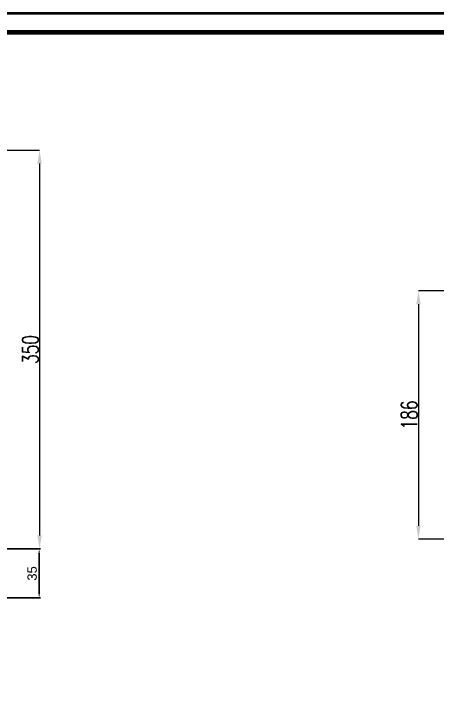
# Model space of a CAD drawing. Header units: millimetres. Extents: x 2642 to 4256, y 821 to 2003.
# Drawn here: x 3228 to 3545, y 1491 to 2003 of the extents above; entities that cross this region are included whole.
import ezdxf

# ---------------------------------------------------------------- set-up
doc = ezdxf.new("R2010")
doc.units = ezdxf.units.MM
doc.layers.add('AM_5', color=3, linetype='Continuous', lineweight=25)
doc.layers.add('粗实线', color=7, linetype='Continuous', lineweight=40)
doc.styles.add('SLDTEXTSTYLE1', font='txt.shx', dxfattribs={"width": 0.7, "bigfont": 'gbcbig.shx'})
doc.styles.get("Standard").update_dxf_attribs({"font": 'arial.ttf'})
doc.dimstyles.new('SLDDIMSTYLE12$0', dxfattribs={"dimtxt": 12, "dimasz": 10, "dimexe": 0, "dimexo": 0.0625, "dimgap": 0.875, "dimtad": 1, "dimdec": 1, "dimlfac": 1.8, "dimrnd": 1e-09, "dimzin": 12, "dimdsep": 46, "dimtxsty": 'SLDTEXTSTYLE1', "dimcen": 0.09, "dimdle": 8.16, "dimclrd": 3, "dimclre": 3, "dimadec": 0, "dimazin": 3, "dimtfac": 1, "dimtdec": 1, "dimtofl": 0, "dimtmove": 0, "dimatfit": 3, "dimfxl": 0, "dimfrac": 2, "dimtolj": 1, "dimlwd": 5, "dimlwe": 5, "dimarcsym": 0})

# ---------------------------------------------------------------- blocks, each defined once
blk = doc.blocks.new('*D29')
at = {"layer": 'AM_5', "color": 3, "lineweight": 5, "transparency": 16777216}
blk.add_line((3063.35, 1900.21), (3247.24, 1900.21), dxfattribs=at)
at = {"layer": 'AM_5', "color": 3, "linetype": 'Continuous', "lineweight": 5, "transparency": 16777216}
for p, q in [((3247.24, 1890.21), (3247.24, 1611.47)), ((3110.42, 1601.47), (3247.24, 1601.47))]:
    blk.add_line(p, q, dxfattribs=at)
at = {"layer": 'AM_5', "color": 3, "transparency": 16777216}
for points in [[(3245.58, 1890.21), (3248.91, 1890.21), (3247.24, 1900.21)], [(3245.58, 1611.47), (3248.91, 1611.47), (3247.24, 1601.47)]]:
    blk.add_solid(points, dxfattribs=at)
at = {"layer": 'Defpoints', "color": 0, "transparency": 16777216}
for p in [(3063.29, 1900.21), (3110.35, 1601.47), (3247.24, 1601.47)]:
    blk.add_point(p, dxfattribs=at)
at = {"layer": 'AM_5', "color": 0, "transparency": 16777216, "insert": (3240.37, 1750.84), "char_height": 12, "attachment_point": 5, "rotation": 90, "style": 'SLDTEXTSTYLE1'}
blk.add_mtext('\\A1;350', dxfattribs=at)
blk = doc.blocks.new('*D27')
at = {"layer": 'AM_5', "color": 3, "lineweight": 5, "transparency": 16777216}
blk.add_line((3700.45, 1794.79), (3531.24, 1794.79), dxfattribs=at)
at = {"layer": 'AM_5', "color": 3, "linetype": 'Continuous', "lineweight": 5, "transparency": 16777216}
for p, q in [((3531.24, 1784.79), (3531.24, 1618.79)), ((3700.45, 1608.79), (3531.24, 1608.79))]:
    blk.add_line(p, q, dxfattribs=at)
at = {"layer": 'AM_5', "color": 3, "transparency": 16777216}
for points in [[(3529.57, 1784.79), (3532.9, 1784.79), (3531.24, 1794.79)], [(3529.57, 1618.79), (3532.9, 1618.79), (3531.24, 1608.79)]]:
    blk.add_solid(points, dxfattribs=at)
at = {"layer": 'Defpoints', "color": 0, "transparency": 16777216}
for p in [(3700.51, 1794.79), (3531.24, 1608.79), (3700.51, 1608.79)]:
    blk.add_point(p, dxfattribs=at)
at = {"layer": 'AM_5', "color": 0, "transparency": 16777216, "insert": (3524.36, 1701.79), "char_height": 12, "attachment_point": 5, "rotation": 90, "style": 'SLDTEXTSTYLE1'}
blk.add_mtext('\\A1;186', dxfattribs=at)
blk = doc.blocks.new('图框2')
blk.add_line((23795.37, 7810.82), (22181, 7810.82))
at = {"const_width": 3.38}
blk.add_lwpolyline([(23781.31, 7796.75), (22251.31, 7796.75), (22251.31, 6643.63), (23781.31, 6643.63)], close=True, dxfattribs=at)

msp = doc.modelspace()

# ---------------------------------------------------------------- linework, layer by layer
at = {"layer": 'AM_5'}
msp.add_line((3134.094, 1601.375), (3247.956, 1601.375), dxfattribs=at)
at = {"layer": 'AM_5', "linetype": 'Continuous'}
for p, q in [((3246.956, 1597.875), (3246.956, 1568.132)), ((3140.112, 1564.632), (3247.956, 1564.632))]:
    msp.add_line(p, q, dxfattribs=at)
at = {"layer": 'AM_5'}
for points in [[(3246.373, 1597.875), (3247.54, 1597.875), (3246.956, 1601.375)], [(3246.373, 1568.132), (3247.54, 1568.132), (3246.956, 1564.632)]]:
    msp.add_solid(points, dxfattribs=at)

# ---------------------------------------------------------------- block references
at = {"layer": '粗实线', "linetype": 'ByBlock'}
msp.add_blockref('图框2', (-19539.444, -5808.216), dxfattribs=at)

# ---------------------------------------------------------------- texts
at = {"layer": 'AM_5', "color": 2, "insert": (3241.704, 1582.978), "char_height": 7, "attachment_point": 5, "rotation": 90}
msp.add_mtext('35', dxfattribs=at)

# ---------------------------------------------------------------- dimensions: what is measured, and where the dimension line sits
at = {"layer": 'AM_5'}
dim = msp.add_linear_dim(base=(3247.242, 1601.472), p1=(3063.286, 1900.213), p2=(3110.354, 1601.472), angle=90, text='350', dimstyle='SLDDIMSTYLE12$0', override={"dimlfac": 1, "dimpost": ''}, dxfattribs=at)
dim.commit()
dim.dimension.update_dxf_attribs({"geometry": '*D29', "text_midpoint": (3240.367, 1750.843)})
dim = msp.add_linear_dim(base=(3531.237, 1608.79), p1=(3700.512, 1794.79), p2=(3700.511, 1608.79), angle=90, dimstyle='SLDDIMSTYLE12$0', override={"dimlfac": 1, "dimpost": ''}, dxfattribs=at)
dim.commit()
dim.dimension.update_dxf_attribs({"geometry": '*D27', "text_midpoint": (3524.362, 1701.79)})

doc.saveas('drawing.dxf')
